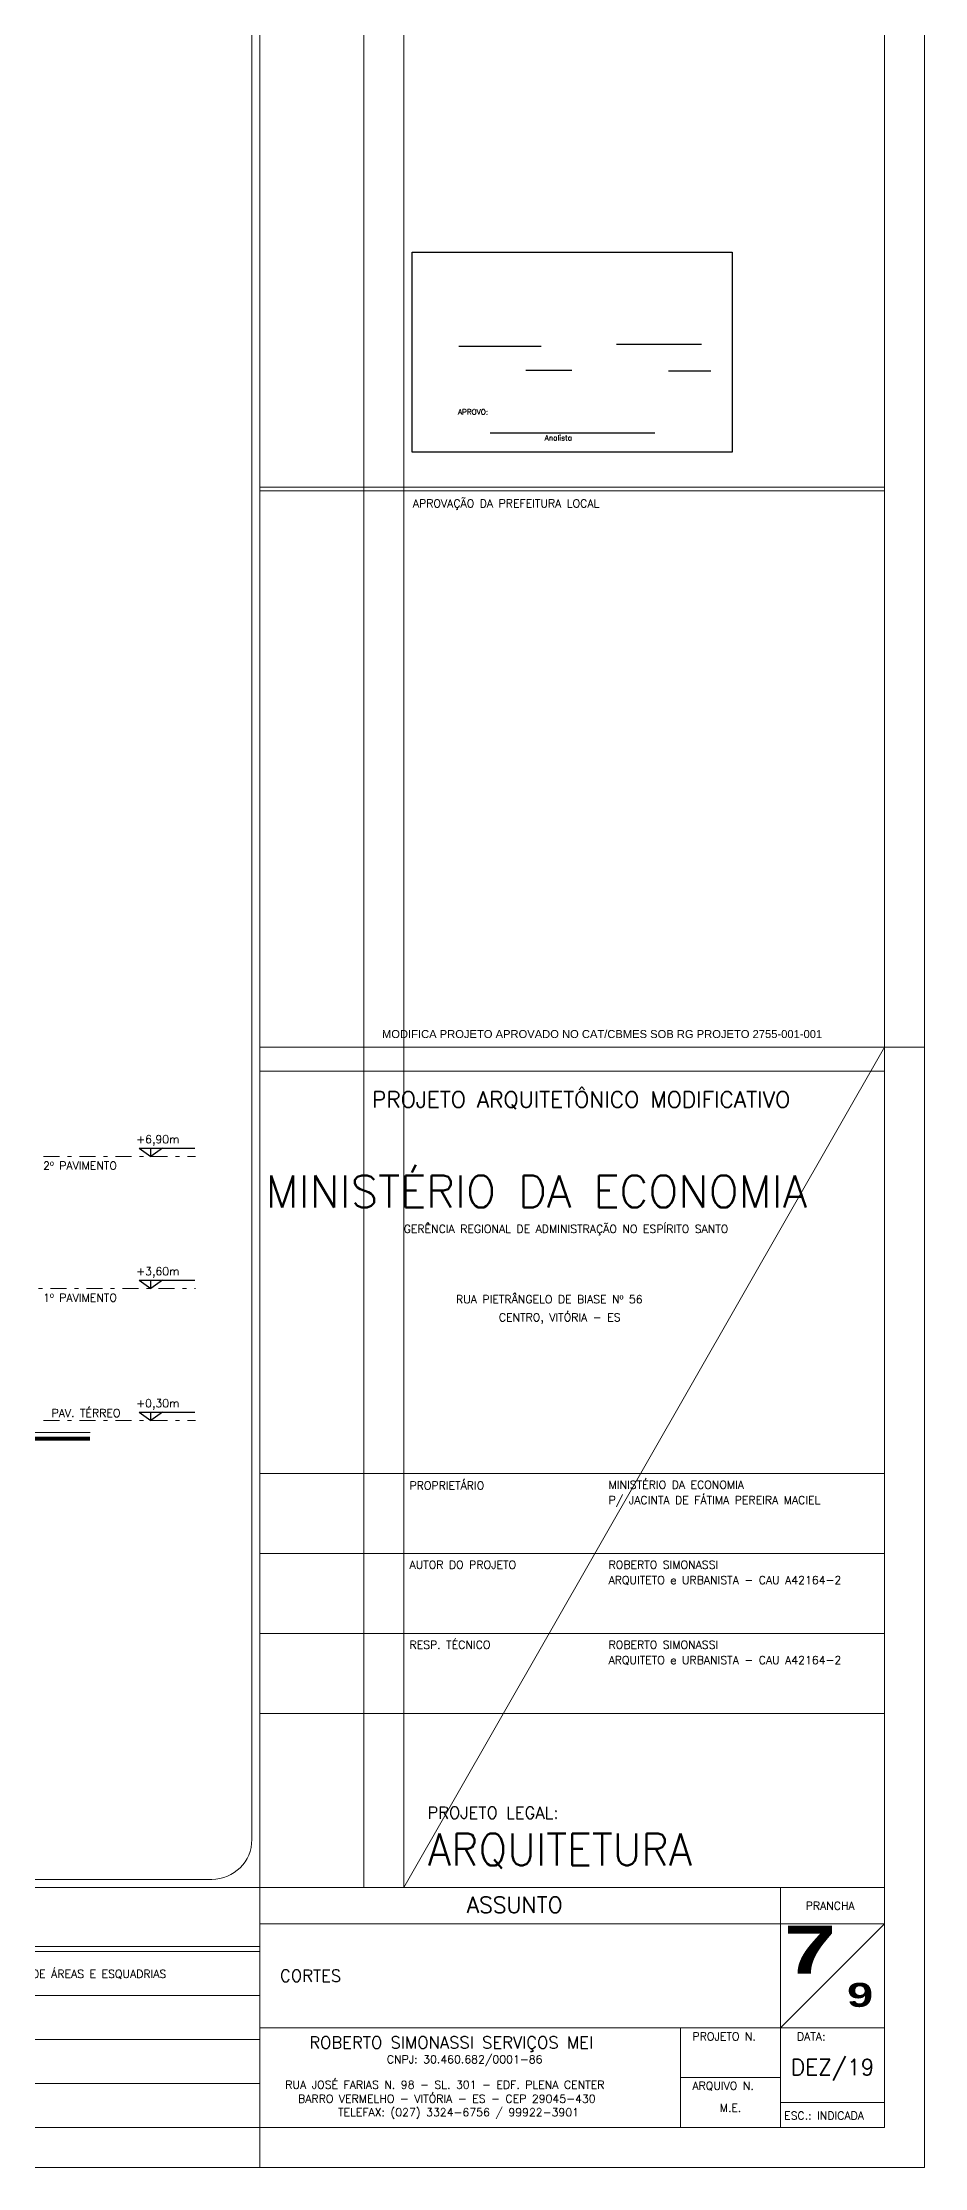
# Model space of a CAD drawing. Header units: millimetres. Extents: x 521 to 1055, y 261 to 520.
# Drawn here: x 895.3 to 917.4, y 435.9 to 489 of the extents above; entities that cross this region are included whole.
import ezdxf
from ezdxf.enums import TextEntityAlignment as Align

# ---------------------------------------------------------------- set-up
doc = ezdxf.new("R2010")
doc.units = ezdxf.units.MM
doc.linetypes.add('CONTINU', pattern=[0])
doc.linetypes.add('DASHDOT', pattern=[1, 0.5, -0.25, 0, -0.25])
doc.layers.add('0.1', color=8, linetype='Continuous', lineweight=13)
doc.layers.add('ppci', color=8, linetype='Continuous')
doc.styles.add('80X50', font='romans.shx')
doc.styles.add('ROMANS', font='romans')
doc.styles.add('SANSSERIFBOLD', font='sasb____.pfb', dxfattribs={"width": 1.2, "height": 0.6})
doc.styles.get("Standard").update_dxf_attribs({"font": 'romans.shx'})
doc.styles.add('STYLE1', font='sanss___.ttf')
doc.styles.add('tEXTO', font='romans.shx', dxfattribs={"height": 1})

msp = doc.modelspace()

# ---------------------------------------------------------------- linework, layer by layer
at = {"layer": '0.1', "color": 8}
for p, q in [((900.73668, 519.88495), (900.73668, 435.88495)), ((903.33668, 518.88495), (903.33668, 442.88495)), ((904.33668, 518.88495), (904.33668, 442.88495)), ((900.73668, 477.88495), (916.35668, 477.88495)), ((900.73668, 477.79352), (916.35668, 477.79352)), ((900.73668, 463.88495), (917.35668, 463.88495)), ((916.35668, 463.88495), (904.33668, 442.88495)), ((900.73668, 463.28495), (916.35668, 463.28495)), ((900.73668, 453.23052), (916.35668, 453.23052)), ((900.73668, 451.23052), (916.35668, 451.23052)), ((900.73668, 449.23052), (916.35668, 449.23052)), ((900.73668, 447.23052), (916.35668, 447.23052)), ((913.75668, 442.88495), (913.75668, 436.88495)), ((900.73668, 441.97913), (916.35668, 441.97913)), ((916.35668, 441.97913), (913.75668, 439.37913)), ((867.59668, 441.40495), (900.73668, 441.40495)), ((867.59668, 441.28495), (900.73668, 441.28495)), ((850.97668, 440.18495), (900.73668, 440.18495)), ((900.73668, 439.37913), (916.35668, 439.37913)), ((911.25668, 439.37913), (911.25668, 436.88495)), ((850.97668, 439.08495), (900.73668, 439.08495)), ((850.97668, 437.98495), (900.73668, 437.98495)), ((911.25668, 438.13204), (913.75668, 438.13204)), ((913.75668, 437.50849), (916.35668, 437.50849))]:
    msp.add_line(p, q, dxfattribs=at)
at = {"layer": '0.1', "color": 8, "linetype": 'DASHDOT', "ltscale": 0.8}
for p, q in [((895.32693, 461.15646), (899.12967, 461.15646)), ((882.90229, 457.85646), (899.12967, 457.85646)), ((895.32693, 454.55646), (899.12967, 454.55646))]:
    msp.add_line(p, q, dxfattribs=at)
at = {"layer": '0.1', "color": 8, "linetype": 'CONTINU', "lineweight": -2}
for p, q in [((897.72294, 461.36683), (899.11321, 461.36683)), ((897.72294, 461.36683), (898.01371, 461.15646)), ((898.30449, 461.36683), (898.01371, 461.15646)), ((898.01371, 461.15646), (898.01371, 461.36683)), ((897.72294, 458.06683), (899.11321, 458.06683)), ((897.72294, 458.06683), (898.01371, 457.85646)), ((898.30449, 458.06683), (898.01371, 457.85646)), ((898.01371, 457.85646), (898.01371, 458.06683)), ((897.72294, 454.76683), (899.11321, 454.76683)), ((897.72294, 454.76683), (898.01371, 454.55646)), ((898.30449, 454.76683), (898.01371, 454.55646)), ((898.01371, 454.55646), (898.01371, 454.76683))]:
    msp.add_line(p, q, dxfattribs=at)
at = {"layer": '0.1', "color": 7}
msp.add_line((894.05229, 454.25646), (896.49153, 454.25646), dxfattribs=at)
at = {"layer": '0.1', "color": 8}
for points in [[(917.35668, 519.88495), (791.15229, 519.88495), (791.15229, 435.88495), (917.35668, 435.88495)], [(793.65229, 436.88495), (793.65229, 518.88495), (916.35668, 518.88495), (916.35668, 436.88495)]]:
    msp.add_lwpolyline(points, close=True, dxfattribs=at)
msp.add_lwpolyline([(900.53668, 517.68495, 0.41421356), (899.53668, 518.68495), (794.85229, 518.68495, 0.41421356), (793.85229, 517.68495), (793.85229, 444.08495, 0.41421356), (794.85229, 443.08495), (899.53668, 443.08495, 0.41421356), (900.53668, 444.08495)], format="xyb", close=True, dxfattribs=at)
at = {"layer": '0.1', "color": 8, "linetype": 'CONTINU', "lineweight": -2, "const_width": 0.1, "flags": 128}
msp.add_lwpolyline([(896.49153, 454.10646), (894.10229, 454.10646), (894.10229, 453.65646), (806.35229, 453.65646), (806.35229, 454.10646), (804.81063, 454.10646)], dxfattribs=at)
at = {"layer": '0.1', "color": 8}
msp.add_lwpolyline([(793.65229, 442.88495), (916.35668, 442.88495)], dxfattribs=at)
at = {"layer": 'ppci', "color": 10, "linetype": 'Continuous'}
for p, q in [((904.54668, 483.76199), (912.54668, 483.76199)), ((904.54668, 478.76199), (904.54668, 483.76199)), ((912.54668, 483.76199), (912.54668, 478.76199)), ((905.71447, 481.40737), (907.76782, 481.40737)), ((909.65474, 481.45803), (911.77699, 481.45803)), ((907.38888, 480.81388), (908.53647, 480.81388)), ((910.95741, 480.79032), (912.01069, 480.79032)), ((906.49463, 479.24246), (910.61338, 479.24246)), ((912.54668, 478.76199), (904.54668, 478.76199))]:
    msp.add_line(p, q, dxfattribs=at)

# ---------------------------------------------------------------- texts
at = {"layer": '0.1', "color": 8}
for s, height, style, p in [('APROVAÇÃO DA PREFEITURA LOCAL', 0.2, 'ROMANS', (904.56302, 477.37917)), ('PROPRIETÁRIO', 0.2, 'ROMANS', (904.479, 452.83052)), ('MINISTÉRIO DA ECONOMIA', 0.2, 'ROMANS', (909.45677, 452.85104)), ('P/ JACINTA DE FÁTIMA PEREIRA MACIEL', 0.2, 'ROMANS', (909.45677, 452.46828)), ('AUTOR DO PROJETO', 0.2, 'ROMANS', (904.479, 450.85104)), ('ROBERTO SIMONASSI', 0.2, 'ROMANS', (909.45677, 450.85104)), ('ARQUITETO e URBANISTA - CAU A42164-2', 0.2, 'ROMANS', (909.45677, 450.46828)), ('RESP. TÉCNICO', 0.2, 'ROMANS', (904.479, 448.85104)), ('ROBERTO SIMONASSI', 0.2, 'ROMANS', (909.45677, 448.85104)), ('ARQUITETO e URBANISTA - CAU A42164-2', 0.2, 'ROMANS', (909.45677, 448.46828)), ('PROJETO LEGAL:', 0.3, 'ROMANS', (904.92557, 444.60325)), ('ASSUNTO', 0.4, 'ROMANS', (905.90989, 442.24906)), ('PRANCHA', 0.2, 'ROMANS', (914.38457, 442.32635)), ('PLANTA BAIXA - 8º E 9º PAVIMENTOS, PLANTA SITUAÇÃO, QUADRO DE ÁREAS E ESQUADRIAS', 0.2, '80X50', (885.99331, 440.62316)), ('CORTES', 0.3, 'ROMANS', (901.24113, 440.5293)), ('ROBERTO SIMONASSI SERVIÇOS MEI', 0.3, 'ROMANS', (901.97295, 438.85769)), ('PROJETO N.', 0.2, 'ROMANS', (911.55375, 439.06101)), ('DATA:', 0.2, 'ROMANS', (914.16681, 439.06101)), ('CNPJ: 30.460.682/0001-86', 0.2, 'ROMANS', (903.91224, 438.48787)), ('RUA JOSÉ FARIAS N. 98 - SL. 301 - EDF. PLENA CENTER', 0.2, 'ROMANS', (901.37224, 437.85379)), ('BARRO VERMELHO - VITÓRIA - ES - CEP 29045-430', 0.2, 'ROMANS', (901.69279, 437.50318)), ('ARQUIVO N.', 0.2, 'ROMANS', (911.55375, 437.82914)), ('TELEFAX: (027) 3324-6756 / 99922-3901', 0.2, 'ROMANS', (902.69169, 437.1655)), ('ESC.: INDICADA', 0.2, 'ROMANS', (913.84627, 437.08164))]:
    msp.add_text(s, height=height, dxfattribs=dict(at, style=style)).set_placement(p)
for s, height, p in [('PROJETO ARQUITETÔNICO MODIFICATIVO', 0.4, (903.54, 462.3807)), ('+6,90m', 0.2, (897.64543, 461.48775)), ('2º PAVIMENTO', 0.2, (895.31727, 460.8267)), ('MINISTÉRIO DA ECONOMIA', 0.8, (900.88322, 459.88306)), ('GERÊNCIA REGIONAL DE ADMINISTRAÇÃO NO ESPÍRITO SANTO', 0.2, (904.33307, 459.24505)), ('+3,60m', 0.2, (897.64543, 458.18775)), ('1º PAVIMENTO', 0.2, (895.31727, 457.5267)), ('RUA PIETRÂNGELO DE BIASE Nº 56', 0.2, (905.64319, 457.48696)), ('CENTRO, VITÓRIA - ES', 0.2, (906.7132, 457.03468)), ('PAV. TÉRREO', 0.2, (895.52792, 454.64393)), ('+0,30m', 0.2, (897.64543, 454.88775))]:
    msp.add_text(s, height=height, dxfattribs=at).set_placement(p)
for tag, p, height, style, width in [('ARQUITETURA', (904.93453, 443.43504), 0.8, 'ROMANS', 0.95), ('7', (913.84516, 440.72925), 1.2, 'SANSSERIFBOLD', 1.4), ('9', (915.42046, 439.90022), 0.6, 'SANSSERIFBOLD', 1.4)]:
    msp.add_attdef(tag, p, '', height=height, dxfattribs=dict(at, style=style, width=width))
at = {"layer": '0.1', "color": 8, "style": 'ROMANS'}
for tag, height, p in [('DEZ/19', 0.4, (915.05668, 438.19366)), ('M.E.', 0.2, (912.50668, 437.27787))]:
    msp.add_attdef(tag, text='', height=height, dxfattribs=at).set_placement(p, align=Align.CENTER)
at = {"layer": 'ppci', "color": 10, "style": 'STYLE1'}
msp.add_text('MODIFICA PROJETO APROVADO NO CAT/CBMES SOB RG PROJETO 2755-001-001', height=0.2, dxfattribs=at).set_placement((903.79106, 464.11649))
at = {"layer": 'ppci', "color": 10, "linetype": 'Continuous', "char_height": 0.133082, "attachment_point": 1, "style": 'tEXTO'}
for s, insert in [('APROVO: ', (905.6903, 479.83148)), ('Analista', (907.85951, 479.18541))]:
    msp.add_mtext_dynamic_manual_height_columns(s, width=6.9290278, gutter_width=20, heights=[0], dxfattribs=dict(at, insert=insert))

doc.saveas('drawing.dxf')
